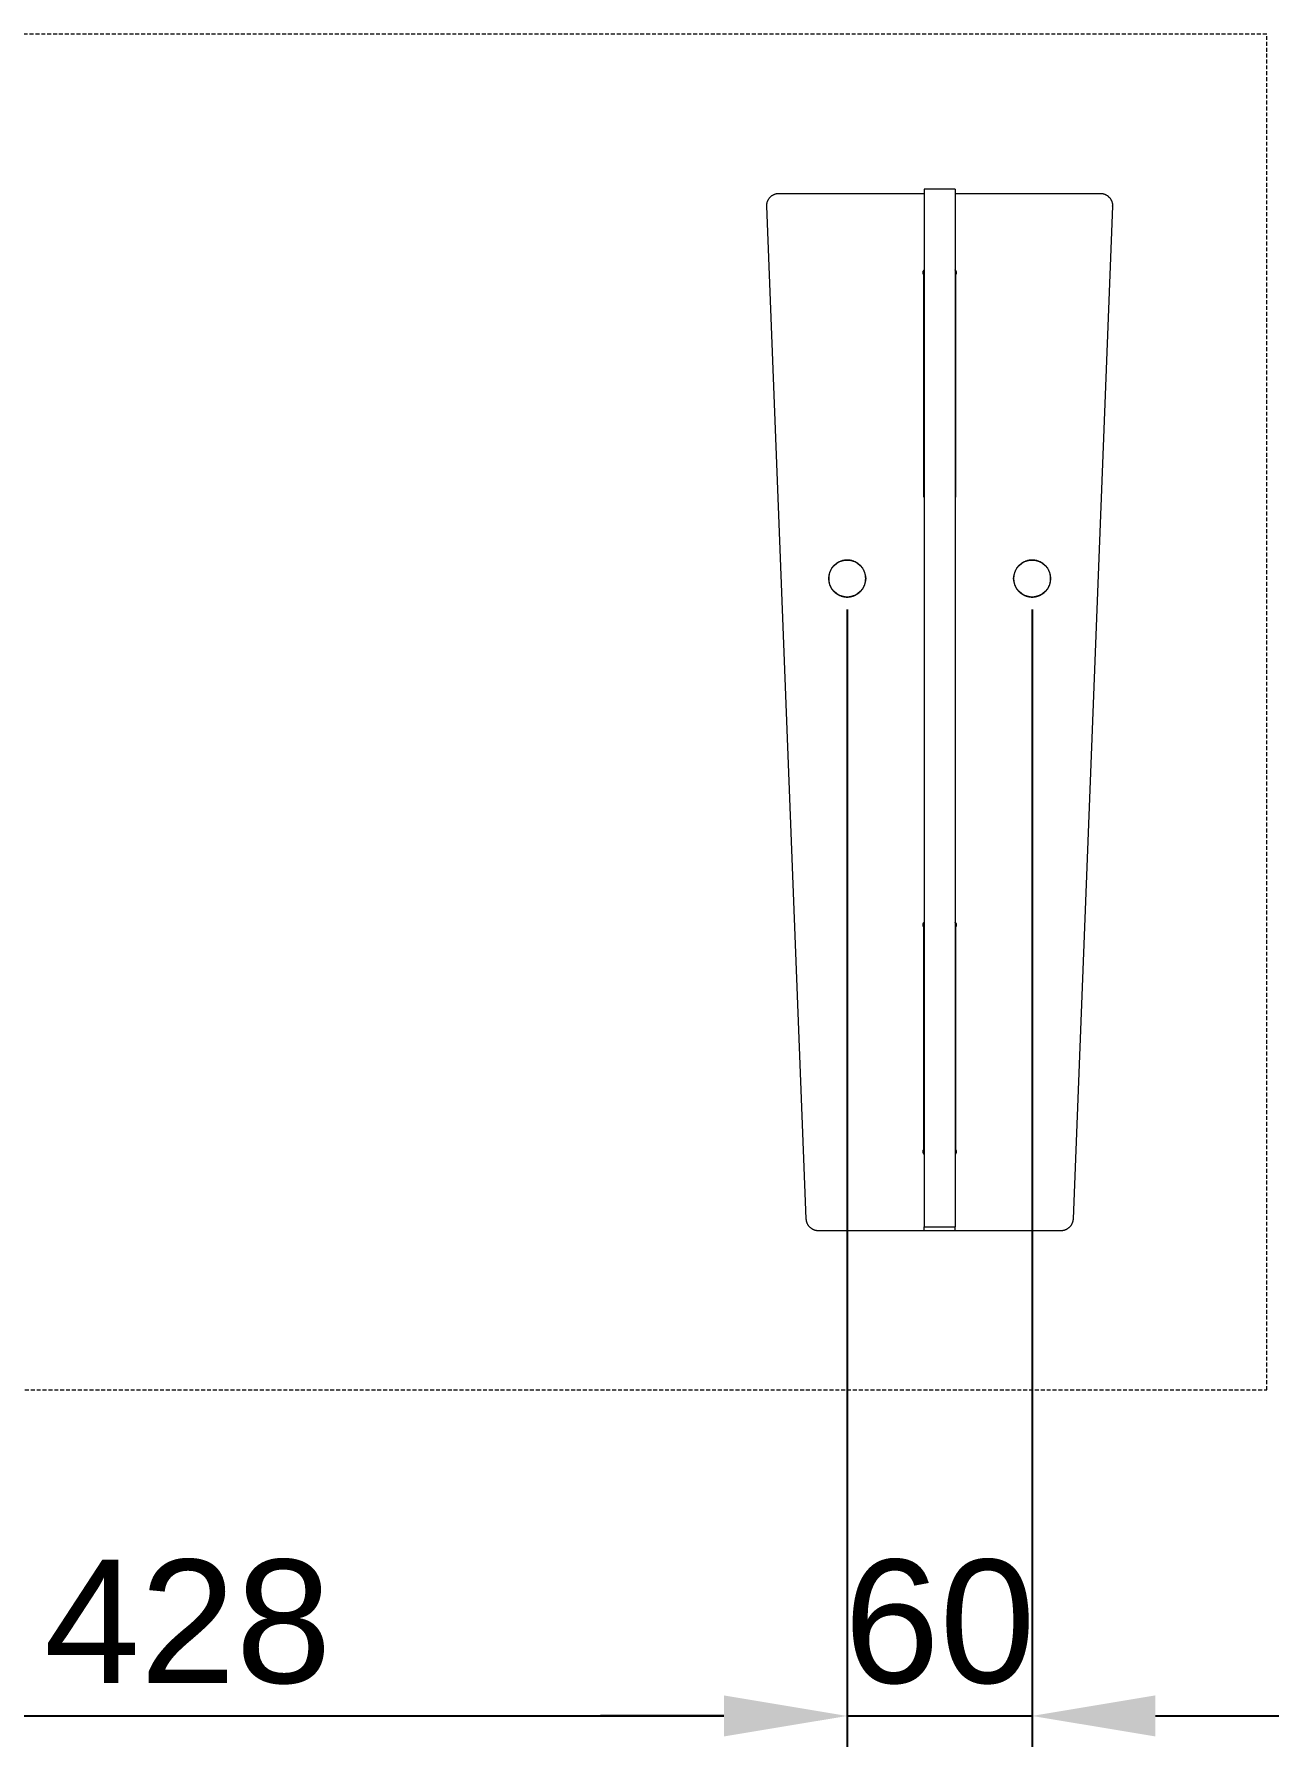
# Model space of a CAD drawing. Header units: millimetres. Extents: x -80 to 4518, y -398 to 2524.
# Drawn here: x 1511 to 1914, y -398 to 158 of the extents above; entities that cross this region are included whole.
import ezdxf

# ---------------------------------------------------------------- set-up
doc = ezdxf.new("R2010")
doc.units = ezdxf.units.MM
doc.linetypes.add('HIDDEN', pattern=[1.905, 1.27, -0.635])
for name, color, linetype, lineweight in [('ZANO_R', 7, 'Continuous', 0), ('ZANO_R_przerywana', 7, 'HIDDEN', 0), ('ZANO_W', 1, 'Continuous', 0)]:
    doc.layers.add(name, color=color, linetype=linetype, lineweight=lineweight)
doc.styles.add('Arial', font='arial.ttf')
doc.styles.get("Standard").update_dxf_attribs({"font": 'ARIALUNI.TTF'})
doc.dimstyles.new('pl i ang', dxfattribs={"dimtxt": 50, "dimasz": 50, "dimexe": 1.25, "dimexo": 0.625, "dimgap": 10, "dimtad": 1, "dimtoh": 1, "dimtxsty": 'Standard', "dimcen": 2.5, "dimclrd": 1, "dimclre": 1, "dimclrt": 1, "dimadec": 0, "dimazin": 0, "dimtfac": 1, "dimtmove": 0, "dimatfit": 3, "dimfxl": 1, "dimarcsym": 1})

# ---------------------------------------------------------------- blocks, each defined once
blk = doc.blocks.new('*D393')
at = {"layer": 'ZANO_W', "color": 1, "lineweight": -2}
for p, q in [((1346.54, -28.85), (1346.54, -397.99)), ((1774.36, -28.85), (1774.36, -397.99)), ((1386.54, -387.99), (1734.36, -387.99))]:
    blk.add_line(p, q, dxfattribs=at)
at = {"layer": 'ZANO_W', "color": 1}
for points in [[(1386.54, -381.32), (1386.54, -394.65), (1346.54, -387.99)], [(1734.36, -394.65), (1734.36, -381.32), (1774.36, -387.99)]]:
    blk.add_solid(points, dxfattribs=at)
at = {"layer": 'ZANO_W', "color": 1, "insert": (1560.45, -357.56), "char_height": 40, "attachment_point": 5, "style": 'Arial'}
blk.add_mtext('428', dxfattribs=at)
blk = doc.blocks.new('*D394')
at = {"layer": 'ZANO_W', "color": 1, "lineweight": -2}
for p, q in [((1774.36, -28.85), (1774.36, -397.99)), ((1834.36, -28.85), (1834.36, -397.99)), ((1734.36, -387.99), (1694.36, -387.99)), ((1774.36, -387.99), (1834.36, -387.99)), ((1874.36, -387.99), (1914.36, -387.99))]:
    blk.add_line(p, q, dxfattribs=at)
at = {"layer": 'ZANO_W', "color": 1}
for points in [[(1734.36, -394.65), (1734.36, -381.32), (1774.36, -387.99)], [(1874.36, -381.32), (1874.36, -394.65), (1834.36, -387.99)]]:
    blk.add_solid(points, dxfattribs=at)
at = {"layer": 'ZANO_W', "color": 1, "insert": (1804.36, -357.56), "char_height": 40, "attachment_point": 5, "style": 'Arial'}
blk.add_mtext('60', dxfattribs=at)

msp = doc.modelspace()

# ---------------------------------------------------------------- linework, layer by layer
at = {"layer": 'ZANO_R'}
for p, q in [((1750.19, 105.57), (1750.3, 105.64)), ((1750.3, 105.64), (1750.42, 105.7)), ((1750.42, 105.7), (1750.55, 105.76)), ((1750.55, 105.76), (1750.67, 105.82)), ((1750.67, 105.82), (1750.8, 105.87)), ((1750.8, 105.87), (1750.93, 105.92)), ((1750.93, 105.92), (1751.06, 105.96)), ((1751.06, 105.96), (1751.19, 106)), ((1751.19, 106), (1751.32, 106.04)), ((1751.32, 106.04), (1751.45, 106.07)), ((1751.45, 106.07), (1751.59, 106.09)), ((1751.59, 106.09), (1751.72, 106.11)), ((1751.72, 106.11), (1751.86, 106.13)), ((1751.86, 106.13), (1752, 106.14)), ((1752, 106.14), (1752.13, 106.15)), ((1752.13, 106.15), (1752.27, 106.15)), ((1752.27, 106.15), (1799.36, 106.15)), ((1809.36, 107.49), (1799.36, 107.49)), ((1799.36, 107.49), (1799.36, -229.21)), ((1809.36, 107.49), (1809.36, -229.21)), ((1809.36, 106.15), (1856.45, 106.15)), ((1856.45, 106.15), (1856.59, 106.15)), ((1856.59, 106.15), (1856.73, 106.14)), ((1856.73, 106.14), (1856.86, 106.13)), ((1856.86, 106.13), (1857, 106.12)), ((1857, 106.12), (1857.13, 106.09)), ((1857.13, 106.09), (1857.27, 106.07)), ((1857.27, 106.07), (1857.4, 106.04)), ((1857.4, 106.04), (1857.53, 106)), ((1857.53, 106), (1857.66, 105.96)), ((1857.66, 105.96), (1857.79, 105.92)), ((1857.79, 105.92), (1857.92, 105.87)), ((1857.92, 105.87), (1858.05, 105.82)), ((1858.05, 105.82), (1858.17, 105.76)), ((1858.17, 105.76), (1858.29, 105.7)), ((1858.29, 105.7), (1858.41, 105.64)), ((1858.41, 105.64), (1858.53, 105.57)), ((1748.27, 102.27), (1748.28, 102.41)), ((1748.27, 102.13), (1748.27, 102.27)), ((1748.27, 102), (1748.27, 102.13)), ((1761.09, -226.7), (1748.27, 102)), ((1748.28, 102.41), (1748.29, 102.54)), ((1748.29, 102.54), (1748.3, 102.68)), ((1748.3, 102.68), (1748.33, 102.82)), ((1748.33, 102.82), (1748.35, 102.95)), ((1748.35, 102.95), (1748.38, 103.08)), ((1748.38, 103.08), (1748.41, 103.22)), ((1748.41, 103.22), (1748.45, 103.35)), ((1748.45, 103.35), (1748.5, 103.48)), ((1748.5, 103.48), (1748.54, 103.61)), ((1748.54, 103.61), (1748.6, 103.73)), ((1748.6, 103.73), (1748.65, 103.86)), ((1748.65, 103.86), (1748.71, 103.98)), ((1748.71, 103.98), (1748.78, 104.1)), ((1748.78, 104.1), (1748.85, 104.22)), ((1748.85, 104.22), (1748.92, 104.34)), ((1748.92, 104.34), (1749, 104.45)), ((1749, 104.45), (1749.08, 104.56)), ((1749.08, 104.56), (1749.16, 104.67)), ((1749.16, 104.67), (1749.25, 104.77)), ((1749.25, 104.77), (1749.34, 104.88)), ((1749.34, 104.88), (1749.43, 104.97)), ((1749.43, 104.97), (1749.53, 105.07)), ((1749.53, 105.07), (1749.63, 105.16)), ((1749.63, 105.16), (1749.74, 105.25)), ((1749.74, 105.25), (1749.85, 105.33)), ((1749.85, 105.33), (1749.96, 105.42)), ((1749.96, 105.42), (1750.07, 105.49)), ((1750.07, 105.49), (1750.19, 105.57)), ((1860.45, 102), (1847.64, -226.7)), ((1858.53, 105.57), (1858.65, 105.5)), ((1858.65, 105.5), (1858.76, 105.42)), ((1858.76, 105.42), (1858.87, 105.34)), ((1858.87, 105.34), (1858.98, 105.26)), ((1858.98, 105.26), (1859.08, 105.17)), ((1859.08, 105.17), (1859.18, 105.08)), ((1859.18, 105.08), (1859.28, 104.98)), ((1859.28, 104.98), (1859.38, 104.88)), ((1859.38, 104.88), (1859.47, 104.78)), ((1859.47, 104.78), (1859.55, 104.68)), ((1859.55, 104.68), (1859.64, 104.57)), ((1859.64, 104.57), (1859.72, 104.46)), ((1859.72, 104.46), (1859.8, 104.35)), ((1859.8, 104.35), (1859.87, 104.23)), ((1859.87, 104.23), (1859.94, 104.11)), ((1859.94, 104.11), (1860, 103.99)), ((1860, 103.99), (1860.06, 103.87)), ((1860.06, 103.87), (1860.12, 103.75)), ((1860.12, 103.75), (1860.17, 103.62)), ((1860.17, 103.62), (1860.22, 103.49)), ((1860.22, 103.49), (1860.26, 103.36)), ((1860.26, 103.36), (1860.3, 103.23)), ((1860.3, 103.23), (1860.34, 103.1)), ((1860.34, 103.1), (1860.37, 102.97)), ((1860.37, 102.97), (1860.39, 102.83)), ((1860.39, 102.83), (1860.41, 102.7)), ((1860.41, 102.7), (1860.43, 102.56)), ((1860.43, 102.56), (1860.44, 102.43)), ((1860.44, 102.43), (1860.45, 102.29)), ((1860.45, 102.29), (1860.45, 102.15)), ((1860.45, 102.07), (1860.45, 102.15)), ((1860.45, 102), (1860.45, 102.07)), ((1798.88, 80.58), (1798.87, 80.55)), ((1798.87, 80.55), (1798.87, 80.51)), ((1798.87, 80.51), (1798.87, 80.48)), ((1798.87, 80.48), (1798.87, 80.45)), ((1798.87, 80.45), (1798.87, 80.41)), ((1798.87, 80.41), (1798.87, 80.38)), ((1798.87, 80.38), (1798.87, 80.34)), ((1798.87, 80.34), (1798.88, 80.31)), ((1798.89, 80.65), (1798.88, 80.62)), ((1798.88, 80.62), (1798.88, 80.58)), ((1798.88, 80.31), (1798.88, 80.28)), ((1798.88, 80.28), (1798.89, 80.24)), ((1798.9, 80.69), (1798.89, 80.65)), ((1798.89, 80.24), (1798.9, 80.21)), ((1798.91, 80.72), (1798.9, 80.69)), ((1798.9, 80.21), (1798.91, 80.18)), ((1798.92, 80.75), (1798.91, 80.72)), ((1798.91, 80.18), (1798.91, 80.14)), ((1798.91, 80.14), (1798.93, 80.11)), ((1798.93, 80.78), (1798.92, 80.75)), ((1798.94, 80.82), (1798.93, 80.78)), ((1798.93, 80.11), (1798.94, 80.08)), ((1798.95, 80.85), (1798.94, 80.82)), ((1798.94, 80.08), (1798.95, 80.05)), ((1798.97, 80.88), (1798.95, 80.85)), ((1798.95, 80.05), (1798.97, 80.02)), ((1798.98, 80.91), (1798.97, 80.88)), ((1798.97, 80.02), (1798.98, 79.99)), ((1799, 80.94), (1798.98, 80.91)), ((1798.98, 79.99), (1799, 79.96)), ((1799.02, 80.97), (1799, 80.94)), ((1799, 79.96), (1799.01, 79.93)), ((1799.01, 79.93), (1799.03, 79.9)), ((1799.04, 81), (1799.02, 80.97)), ((1799.03, 79.9), (1799.05, 79.87)), ((1799.06, 81.03), (1799.04, 81)), ((1799.05, 79.87), (1799.07, 79.84)), ((1799.08, 81.06), (1799.06, 81.03)), ((1799.07, 79.84), (1799.09, 79.81)), ((1799.1, 81.08), (1799.08, 81.06)), ((1799.09, 79.81), (1799.11, 79.79)), ((1799.12, 81.11), (1799.1, 81.08)), ((1799.11, 79.79), (1799.14, 79.76)), ((1799.14, 81.14), (1799.12, 81.11)), ((1799.17, 81.16), (1799.14, 81.14)), ((1799.14, 79.76), (1799.16, 79.74)), ((1799.16, 79.74), (1799.16, 7.57)), ((1799.19, 81.18), (1799.17, 81.16)), ((1799.22, 81.21), (1799.19, 81.18)), ((1799.25, 81.23), (1799.22, 81.21)), ((1799.27, 81.25), (1799.25, 81.23)), ((1799.3, 81.27), (1799.27, 81.25)), ((1799.33, 81.29), (1799.3, 81.27)), ((1799.36, 81.31), (1799.33, 81.29)), ((1809.39, 81.29), (1809.36, 81.31)), ((1809.42, 81.27), (1809.39, 81.29)), ((1809.45, 81.25), (1809.42, 81.27)), ((1809.47, 81.23), (1809.45, 81.25)), ((1809.5, 81.21), (1809.47, 81.23)), ((1809.53, 81.18), (1809.5, 81.21)), ((1809.55, 81.16), (1809.53, 81.18)), ((1809.58, 81.14), (1809.55, 81.16)), ((1809.56, 79.74), (1809.58, 79.76)), ((1809.56, 7.57), (1809.56, 79.74)), ((1809.6, 81.11), (1809.58, 81.14)), ((1809.58, 79.76), (1809.61, 79.79)), ((1809.62, 81.09), (1809.6, 81.11)), ((1809.61, 79.79), (1809.63, 79.81)), ((1809.64, 81.06), (1809.62, 81.09)), ((1809.63, 79.81), (1809.65, 79.84)), ((1809.66, 81.03), (1809.64, 81.06)), ((1809.65, 79.84), (1809.67, 79.87)), ((1809.68, 81), (1809.66, 81.03)), ((1809.67, 79.87), (1809.69, 79.9)), ((1809.7, 80.97), (1809.68, 81)), ((1809.69, 79.9), (1809.71, 79.93)), ((1809.72, 80.94), (1809.7, 80.97)), ((1809.71, 79.93), (1809.73, 79.96)), ((1809.74, 80.91), (1809.72, 80.94)), ((1809.73, 79.96), (1809.74, 79.99)), ((1809.75, 80.88), (1809.74, 80.91)), ((1809.74, 79.99), (1809.76, 80.02)), ((1809.77, 80.85), (1809.75, 80.88)), ((1809.76, 80.02), (1809.77, 80.05)), ((1809.78, 80.82), (1809.77, 80.85)), ((1809.77, 80.05), (1809.79, 80.08)), ((1809.79, 80.79), (1809.78, 80.82)), ((1809.8, 80.76), (1809.79, 80.79)), ((1809.79, 80.08), (1809.8, 80.11)), ((1809.81, 80.72), (1809.8, 80.76)), ((1809.8, 80.11), (1809.81, 80.15)), ((1809.82, 80.69), (1809.81, 80.72)), ((1809.81, 80.15), (1809.82, 80.18)), ((1809.83, 80.66), (1809.82, 80.69)), ((1809.82, 80.18), (1809.83, 80.21)), ((1809.84, 80.62), (1809.83, 80.66)), ((1809.83, 80.25), (1809.84, 80.28)), ((1809.83, 80.21), (1809.83, 80.25)), ((1809.84, 80.59), (1809.84, 80.62)), ((1809.85, 80.55), (1809.84, 80.59)), ((1809.84, 80.28), (1809.85, 80.31)), ((1809.85, 80.52), (1809.85, 80.55)), ((1809.85, 80.49), (1809.85, 80.52)), ((1809.85, 80.45), (1809.85, 80.49)), ((1809.85, 80.42), (1809.85, 80.45)), ((1809.85, 80.38), (1809.85, 80.42)), ((1809.85, 80.35), (1809.85, 80.38)), ((1809.85, 80.31), (1809.85, 80.35)), ((1768.82, -16.55), (1768.74, -16.74)), ((1768.9, -16.36), (1768.82, -16.55)), ((1768.99, -16.18), (1768.9, -16.36)), ((1769.08, -16), (1768.99, -16.18)), ((1769.18, -15.82), (1769.08, -16)), ((1769.29, -15.64), (1769.18, -15.82)), ((1769.4, -15.47), (1769.29, -15.64)), ((1769.52, -15.3), (1769.4, -15.47)), ((1769.64, -15.14), (1769.52, -15.3)), ((1769.77, -14.98), (1769.64, -15.14)), ((1769.91, -14.83), (1769.77, -14.98)), ((1770.05, -14.68), (1769.91, -14.83)), ((1770.19, -14.53), (1770.05, -14.68)), ((1770.34, -14.39), (1770.19, -14.53)), ((1770.5, -14.26), (1770.34, -14.39)), ((1770.65, -14.13), (1770.5, -14.26)), ((1770.82, -14.01), (1770.65, -14.13)), ((1770.98, -13.89), (1770.82, -14.01)), ((1771.16, -13.78), (1770.98, -13.89)), ((1771.33, -13.67), (1771.16, -13.78)), ((1771.51, -13.57), (1771.33, -13.67)), ((1771.69, -13.47), (1771.51, -13.57)), ((1771.88, -13.39), (1771.69, -13.47)), ((1772.06, -13.3), (1771.88, -13.39)), ((1772.25, -13.23), (1772.06, -13.3)), ((1772.45, -13.16), (1772.25, -13.23)), ((1772.64, -13.1), (1772.45, -13.16)), ((1772.84, -13.04), (1772.64, -13.1)), ((1773.04, -13), (1772.84, -13.04)), ((1773.24, -12.95), (1773.04, -13)), ((1773.44, -12.92), (1773.24, -12.95)), ((1773.65, -12.89), (1773.44, -12.92)), ((1773.85, -12.87), (1773.65, -12.89)), ((1774.05, -12.86), (1773.85, -12.87)), ((1774.26, -12.85), (1774.05, -12.86)), ((1774.46, -12.85), (1774.26, -12.85)), ((1774.67, -12.86), (1774.46, -12.85)), ((1774.87, -12.87), (1774.67, -12.86)), ((1775.08, -12.89), (1774.87, -12.87)), ((1775.28, -12.92), (1775.08, -12.89)), ((1775.48, -12.95), (1775.28, -12.92)), ((1775.68, -12.99), (1775.48, -12.95)), ((1775.88, -13.04), (1775.68, -12.99)), ((1776.08, -13.1), (1775.88, -13.04)), ((1776.27, -13.16), (1776.08, -13.1)), ((1776.47, -13.23), (1776.27, -13.16)), ((1776.66, -13.3), (1776.47, -13.23)), ((1776.84, -13.39), (1776.66, -13.3)), ((1777.03, -13.47), (1776.84, -13.39)), ((1777.21, -13.57), (1777.03, -13.47)), ((1777.39, -13.67), (1777.21, -13.57)), ((1777.57, -13.77), (1777.39, -13.67)), ((1777.74, -13.89), (1777.57, -13.77)), ((1777.9, -14.01), (1777.74, -13.89)), ((1778.07, -14.13), (1777.9, -14.01)), ((1778.23, -14.26), (1778.07, -14.13)), ((1778.38, -14.39), (1778.23, -14.26)), ((1778.53, -14.53), (1778.38, -14.39)), ((1778.68, -14.68), (1778.53, -14.53)), ((1778.81, -14.83), (1778.68, -14.68)), ((1778.95, -14.98), (1778.81, -14.83)), ((1779.08, -15.14), (1778.95, -14.98)), ((1779.2, -15.3), (1779.08, -15.14)), ((1779.32, -15.47), (1779.2, -15.3)), ((1779.43, -15.64), (1779.32, -15.47)), ((1779.54, -15.82), (1779.43, -15.64)), ((1779.64, -16), (1779.54, -15.82)), ((1779.73, -16.18), (1779.64, -16)), ((1779.82, -16.36), (1779.73, -16.18)), ((1779.9, -16.55), (1779.82, -16.36)), ((1779.98, -16.74), (1779.9, -16.55)), ((1828.82, -16.55), (1828.74, -16.74)), ((1828.9, -16.36), (1828.82, -16.55)), ((1828.99, -16.18), (1828.9, -16.36)), ((1829.08, -16), (1828.99, -16.18)), ((1829.18, -15.82), (1829.08, -16)), ((1829.29, -15.64), (1829.18, -15.82)), ((1829.4, -15.47), (1829.29, -15.64)), ((1829.52, -15.3), (1829.4, -15.47)), ((1829.64, -15.14), (1829.52, -15.3)), ((1829.77, -14.98), (1829.64, -15.14)), ((1829.91, -14.83), (1829.77, -14.98)), ((1830.05, -14.68), (1829.91, -14.83)), ((1830.19, -14.53), (1830.05, -14.68)), ((1830.34, -14.39), (1830.19, -14.53)), ((1830.5, -14.26), (1830.34, -14.39)), ((1830.65, -14.13), (1830.5, -14.26)), ((1830.82, -14.01), (1830.65, -14.13)), ((1830.98, -13.89), (1830.82, -14.01)), ((1831.16, -13.78), (1830.98, -13.89)), ((1831.33, -13.67), (1831.16, -13.78)), ((1831.51, -13.57), (1831.33, -13.67)), ((1831.69, -13.47), (1831.51, -13.57)), ((1831.88, -13.39), (1831.69, -13.47)), ((1832.06, -13.3), (1831.88, -13.39)), ((1832.25, -13.23), (1832.06, -13.3)), ((1832.45, -13.16), (1832.25, -13.23)), ((1832.64, -13.1), (1832.45, -13.16)), ((1832.84, -13.04), (1832.64, -13.1)), ((1833.04, -13), (1832.84, -13.04)), ((1833.24, -12.95), (1833.04, -13)), ((1833.44, -12.92), (1833.24, -12.95)), ((1833.65, -12.89), (1833.44, -12.92)), ((1833.85, -12.87), (1833.65, -12.89)), ((1834.05, -12.86), (1833.85, -12.87)), ((1834.26, -12.85), (1834.05, -12.86)), ((1834.46, -12.85), (1834.26, -12.85)), ((1834.67, -12.86), (1834.46, -12.85)), ((1834.87, -12.87), (1834.67, -12.86)), ((1835.08, -12.89), (1834.87, -12.87)), ((1835.28, -12.92), (1835.08, -12.89)), ((1835.48, -12.95), (1835.28, -12.92)), ((1835.68, -12.99), (1835.48, -12.95)), ((1835.88, -13.04), (1835.68, -12.99)), ((1836.08, -13.1), (1835.88, -13.04)), ((1836.27, -13.16), (1836.08, -13.1)), ((1836.47, -13.23), (1836.27, -13.16)), ((1836.66, -13.3), (1836.47, -13.23)), ((1836.84, -13.39), (1836.66, -13.3)), ((1837.03, -13.47), (1836.84, -13.39)), ((1837.21, -13.57), (1837.03, -13.47)), ((1837.39, -13.67), (1837.21, -13.57)), ((1837.57, -13.77), (1837.39, -13.67)), ((1837.74, -13.89), (1837.57, -13.77)), ((1837.9, -14.01), (1837.74, -13.89)), ((1838.07, -14.13), (1837.9, -14.01)), ((1838.23, -14.26), (1838.07, -14.13)), ((1838.38, -14.39), (1838.23, -14.26)), ((1838.53, -14.53), (1838.38, -14.39)), ((1838.68, -14.68), (1838.53, -14.53)), ((1838.81, -14.83), (1838.68, -14.68)), ((1838.95, -14.98), (1838.81, -14.83)), ((1839.08, -15.14), (1838.95, -14.98)), ((1839.2, -15.3), (1839.08, -15.14)), ((1839.32, -15.47), (1839.2, -15.3)), ((1839.43, -15.64), (1839.32, -15.47)), ((1839.54, -15.82), (1839.43, -15.64)), ((1839.64, -16), (1839.54, -15.82)), ((1839.73, -16.18), (1839.64, -16)), ((1839.82, -16.36), (1839.73, -16.18)), ((1839.9, -16.55), (1839.82, -16.36)), ((1839.98, -16.74), (1839.9, -16.55)), ((1768.37, -18.54), (1768.36, -18.75)), ((1768.36, -18.75), (1768.36, -18.95)), ((1768.36, -18.95), (1768.37, -19.16)), ((1768.38, -18.34), (1768.37, -18.54)), ((1768.37, -19.16), (1768.38, -19.36)), ((1768.4, -18.13), (1768.38, -18.34)), ((1768.38, -19.36), (1768.4, -19.56)), ((1768.43, -17.93), (1768.4, -18.13)), ((1768.4, -19.56), (1768.43, -19.77)), ((1768.47, -17.73), (1768.43, -17.93)), ((1768.43, -19.77), (1768.47, -19.97)), ((1768.51, -17.53), (1768.47, -17.73)), ((1768.47, -19.97), (1768.51, -20.17)), ((1768.56, -17.33), (1768.51, -17.53)), ((1768.51, -20.17), (1768.56, -20.37)), ((1768.61, -17.13), (1768.56, -17.33)), ((1768.56, -20.37), (1768.61, -20.57)), ((1768.67, -16.94), (1768.61, -17.13)), ((1768.61, -20.57), (1768.67, -20.76)), ((1768.74, -16.74), (1768.67, -16.94)), ((1768.67, -20.76), (1768.74, -20.95)), ((1768.74, -20.95), (1768.82, -21.14)), ((1768.82, -21.14), (1768.9, -21.33)), ((1768.9, -21.33), (1768.99, -21.52)), ((1768.99, -21.52), (1769.08, -21.7)), ((1769.08, -21.7), (1769.18, -21.88)), ((1769.18, -21.88), (1769.29, -22.05)), ((1769.29, -22.05), (1769.4, -22.22)), ((1769.4, -22.22), (1769.52, -22.39)), ((1779.2, -22.39), (1779.32, -22.22)), ((1779.32, -22.22), (1779.43, -22.05)), ((1779.43, -22.05), (1779.54, -21.88)), ((1779.54, -21.88), (1779.64, -21.7)), ((1779.64, -21.7), (1779.73, -21.52)), ((1779.73, -21.52), (1779.82, -21.33)), ((1779.82, -21.33), (1779.9, -21.14)), ((1779.9, -21.14), (1779.98, -20.95)), ((1780.05, -16.93), (1779.98, -16.74)), ((1779.98, -20.95), (1780.05, -20.76)), ((1780.11, -17.13), (1780.05, -16.93)), ((1780.05, -20.76), (1780.11, -20.56)), ((1780.17, -17.33), (1780.11, -17.13)), ((1780.11, -20.56), (1780.17, -20.37)), ((1780.21, -17.53), (1780.17, -17.33)), ((1780.17, -20.37), (1780.21, -20.17)), ((1780.26, -17.73), (1780.21, -17.53)), ((1780.21, -20.17), (1780.26, -19.97)), ((1780.29, -17.93), (1780.26, -17.73)), ((1780.26, -19.97), (1780.29, -19.77)), ((1780.32, -18.13), (1780.29, -17.93)), ((1780.29, -19.77), (1780.32, -19.56)), ((1780.34, -18.34), (1780.32, -18.13)), ((1780.32, -19.56), (1780.34, -19.36)), ((1780.35, -18.54), (1780.34, -18.34)), ((1780.34, -19.36), (1780.35, -19.15)), ((1780.36, -18.74), (1780.35, -18.54)), ((1780.35, -19.15), (1780.36, -18.95)), ((1780.36, -18.95), (1780.36, -18.74)), ((1828.37, -18.54), (1828.36, -18.75)), ((1828.36, -18.75), (1828.36, -18.95)), ((1828.36, -18.95), (1828.37, -19.16)), ((1828.38, -18.34), (1828.37, -18.54)), ((1828.37, -19.16), (1828.38, -19.36)), ((1828.4, -18.13), (1828.38, -18.34)), ((1828.38, -19.36), (1828.4, -19.56)), ((1828.43, -17.93), (1828.4, -18.13)), ((1828.4, -19.56), (1828.43, -19.77)), ((1828.47, -17.73), (1828.43, -17.93)), ((1828.43, -19.77), (1828.47, -19.97)), ((1828.51, -17.53), (1828.47, -17.73)), ((1828.47, -19.97), (1828.51, -20.17)), ((1828.56, -17.33), (1828.51, -17.53)), ((1828.51, -20.17), (1828.56, -20.37)), ((1828.61, -17.13), (1828.56, -17.33)), ((1828.56, -20.37), (1828.61, -20.57)), ((1828.67, -16.94), (1828.61, -17.13)), ((1828.61, -20.57), (1828.67, -20.76)), ((1828.74, -16.74), (1828.67, -16.94)), ((1828.67, -20.76), (1828.74, -20.95)), ((1828.74, -20.95), (1828.82, -21.14)), ((1828.82, -21.14), (1828.9, -21.33)), ((1828.9, -21.33), (1828.99, -21.52)), ((1828.99, -21.52), (1829.08, -21.7)), ((1829.08, -21.7), (1829.18, -21.88)), ((1829.18, -21.88), (1829.29, -22.05)), ((1829.29, -22.05), (1829.4, -22.22)), ((1829.4, -22.22), (1829.52, -22.39)), ((1839.2, -22.39), (1839.32, -22.22)), ((1839.32, -22.22), (1839.43, -22.05)), ((1839.43, -22.05), (1839.54, -21.88)), ((1839.54, -21.88), (1839.64, -21.7)), ((1839.64, -21.7), (1839.73, -21.52)), ((1839.73, -21.52), (1839.82, -21.33)), ((1839.82, -21.33), (1839.9, -21.14)), ((1839.9, -21.14), (1839.98, -20.95)), ((1840.05, -16.93), (1839.98, -16.74)), ((1839.98, -20.95), (1840.05, -20.76)), ((1840.11, -17.13), (1840.05, -16.93)), ((1840.05, -20.76), (1840.11, -20.56)), ((1840.17, -17.33), (1840.11, -17.13)), ((1840.11, -20.56), (1840.17, -20.37)), ((1840.21, -17.53), (1840.17, -17.33)), ((1840.17, -20.37), (1840.21, -20.17)), ((1840.26, -17.73), (1840.21, -17.53)), ((1840.21, -20.17), (1840.26, -19.97)), ((1840.29, -17.93), (1840.26, -17.73)), ((1840.26, -19.97), (1840.29, -19.77)), ((1840.32, -18.13), (1840.29, -17.93)), ((1840.29, -19.77), (1840.32, -19.56)), ((1840.34, -18.34), (1840.32, -18.13)), ((1840.32, -19.56), (1840.34, -19.36)), ((1840.35, -18.54), (1840.34, -18.34)), ((1840.34, -19.36), (1840.35, -19.15)), ((1840.36, -18.74), (1840.35, -18.54)), ((1840.35, -19.15), (1840.36, -18.95)), ((1840.36, -18.95), (1840.36, -18.74)), ((1769.52, -22.39), (1769.64, -22.55)), ((1769.64, -22.55), (1769.77, -22.71)), ((1769.77, -22.71), (1769.91, -22.87)), ((1769.91, -22.87), (1770.05, -23.02)), ((1770.05, -23.02), (1770.19, -23.16)), ((1770.19, -23.16), (1770.34, -23.3)), ((1770.34, -23.3), (1770.5, -23.44)), ((1770.5, -23.44), (1770.65, -23.57)), ((1770.65, -23.57), (1770.82, -23.69)), ((1770.82, -23.69), (1770.99, -23.81)), ((1770.99, -23.81), (1771.16, -23.92)), ((1771.16, -23.92), (1771.33, -24.03)), ((1771.33, -24.03), (1771.51, -24.13)), ((1771.51, -24.13), (1771.69, -24.22)), ((1771.69, -24.22), (1771.88, -24.31)), ((1771.88, -24.31), (1772.07, -24.39)), ((1772.07, -24.39), (1772.26, -24.47)), ((1772.26, -24.47), (1772.45, -24.53)), ((1772.45, -24.53), (1772.64, -24.6)), ((1772.64, -24.6), (1772.84, -24.65)), ((1772.84, -24.65), (1773.04, -24.7)), ((1773.04, -24.7), (1773.24, -24.74)), ((1773.24, -24.74), (1773.44, -24.78)), ((1773.44, -24.78), (1773.65, -24.8)), ((1773.65, -24.8), (1773.85, -24.83)), ((1773.85, -24.83), (1774.05, -24.84)), ((1774.05, -24.84), (1774.26, -24.85)), ((1774.26, -24.85), (1774.46, -24.85)), ((1774.46, -24.85), (1774.67, -24.84)), ((1774.67, -24.84), (1774.87, -24.83)), ((1774.87, -24.83), (1775.08, -24.8)), ((1775.08, -24.8), (1775.28, -24.78)), ((1775.28, -24.78), (1775.48, -24.74)), ((1775.48, -24.74), (1775.68, -24.7)), ((1775.68, -24.7), (1775.88, -24.65)), ((1775.88, -24.65), (1776.08, -24.6)), ((1776.08, -24.6), (1776.27, -24.53)), ((1776.27, -24.53), (1776.47, -24.47)), ((1776.47, -24.47), (1776.66, -24.39)), ((1776.66, -24.39), (1776.85, -24.31)), ((1776.85, -24.31), (1777.03, -24.22)), ((1777.03, -24.22), (1777.21, -24.13)), ((1777.21, -24.13), (1777.39, -24.03)), ((1777.39, -24.03), (1777.57, -23.92)), ((1777.57, -23.92), (1777.74, -23.81)), ((1777.74, -23.81), (1777.9, -23.69)), ((1777.9, -23.69), (1778.07, -23.57)), ((1778.07, -23.57), (1778.23, -23.44)), ((1778.23, -23.44), (1778.38, -23.3)), ((1778.38, -23.3), (1778.53, -23.16)), ((1778.53, -23.16), (1778.68, -23.02)), ((1778.68, -23.02), (1778.82, -22.87)), ((1778.82, -22.87), (1778.95, -22.71)), ((1778.95, -22.71), (1779.08, -22.55)), ((1779.08, -22.55), (1779.2, -22.39)), ((1829.52, -22.39), (1829.64, -22.55)), ((1829.64, -22.55), (1829.77, -22.71)), ((1829.77, -22.71), (1829.91, -22.87)), ((1829.91, -22.87), (1830.05, -23.02)), ((1830.05, -23.02), (1830.19, -23.16)), ((1830.19, -23.16), (1830.34, -23.3)), ((1830.34, -23.3), (1830.5, -23.44)), ((1830.5, -23.44), (1830.65, -23.57)), ((1830.65, -23.57), (1830.82, -23.69)), ((1830.82, -23.69), (1830.99, -23.81)), ((1830.99, -23.81), (1831.16, -23.92)), ((1831.16, -23.92), (1831.33, -24.03)), ((1831.33, -24.03), (1831.51, -24.13)), ((1831.51, -24.13), (1831.69, -24.22)), ((1831.69, -24.22), (1831.88, -24.31)), ((1831.88, -24.31), (1832.07, -24.39)), ((1832.07, -24.39), (1832.26, -24.47)), ((1832.26, -24.47), (1832.45, -24.53)), ((1832.45, -24.53), (1832.64, -24.6)), ((1832.64, -24.6), (1832.84, -24.65)), ((1832.84, -24.65), (1833.04, -24.7)), ((1833.04, -24.7), (1833.24, -24.74)), ((1833.24, -24.74), (1833.44, -24.78)), ((1833.44, -24.78), (1833.65, -24.8)), ((1833.65, -24.8), (1833.85, -24.83)), ((1833.85, -24.83), (1834.05, -24.84)), ((1834.05, -24.84), (1834.26, -24.85)), ((1834.26, -24.85), (1834.46, -24.85)), ((1834.46, -24.85), (1834.67, -24.84)), ((1834.67, -24.84), (1834.87, -24.83)), ((1834.87, -24.83), (1835.08, -24.8)), ((1835.08, -24.8), (1835.28, -24.78)), ((1835.28, -24.78), (1835.48, -24.74)), ((1835.48, -24.74), (1835.68, -24.7)), ((1835.68, -24.7), (1835.88, -24.65)), ((1835.88, -24.65), (1836.08, -24.6)), ((1836.08, -24.6), (1836.27, -24.53)), ((1836.27, -24.53), (1836.47, -24.47)), ((1836.47, -24.47), (1836.66, -24.39)), ((1836.66, -24.39), (1836.85, -24.31)), ((1836.85, -24.31), (1837.03, -24.22)), ((1837.03, -24.22), (1837.21, -24.13)), ((1837.21, -24.13), (1837.39, -24.03)), ((1837.39, -24.03), (1837.57, -23.92)), ((1837.57, -23.92), (1837.74, -23.81)), ((1837.74, -23.81), (1837.9, -23.69)), ((1837.9, -23.69), (1838.07, -23.57)), ((1838.07, -23.57), (1838.23, -23.44)), ((1838.23, -23.44), (1838.38, -23.3)), ((1838.38, -23.3), (1838.53, -23.16)), ((1838.53, -23.16), (1838.68, -23.02)), ((1838.68, -23.02), (1838.82, -22.87)), ((1838.82, -22.87), (1838.95, -22.71)), ((1838.95, -22.71), (1839.08, -22.55)), ((1839.08, -22.55), (1839.2, -22.39)), ((1798.88, -131.12), (1798.87, -131.15)), ((1798.87, -131.15), (1798.87, -131.19)), ((1798.87, -131.19), (1798.87, -131.22)), ((1798.87, -131.22), (1798.87, -131.25)), ((1798.87, -131.25), (1798.87, -131.29)), ((1798.87, -131.29), (1798.87, -131.32)), ((1798.87, -131.32), (1798.87, -131.36)), ((1798.87, -131.36), (1798.88, -131.39)), ((1798.89, -131.05), (1798.88, -131.08)), ((1798.88, -131.08), (1798.88, -131.12)), ((1798.88, -131.39), (1798.88, -131.42)), ((1798.88, -131.42), (1798.89, -131.46)), ((1798.9, -131.01), (1798.89, -131.05)), ((1798.89, -131.46), (1798.9, -131.49)), ((1798.91, -130.98), (1798.9, -131.01)), ((1798.9, -131.49), (1798.91, -131.52)), ((1798.92, -130.95), (1798.91, -130.98)), ((1798.91, -131.52), (1798.91, -131.56)), ((1798.91, -131.56), (1798.93, -131.59)), ((1798.93, -130.92), (1798.92, -130.95)), ((1798.94, -130.88), (1798.93, -130.92)), ((1798.93, -131.59), (1798.94, -131.62)), ((1798.95, -130.85), (1798.94, -130.88)), ((1798.94, -131.62), (1798.95, -131.65)), ((1798.97, -130.82), (1798.95, -130.85)), ((1798.95, -131.65), (1798.97, -131.68)), ((1798.98, -130.79), (1798.97, -130.82)), ((1798.97, -131.68), (1798.98, -131.71)), ((1799, -130.76), (1798.98, -130.79)), ((1798.98, -131.71), (1799, -131.74)), ((1799.02, -130.73), (1799, -130.76)), ((1799, -131.74), (1799.01, -131.77)), ((1799.01, -131.77), (1799.03, -131.8)), ((1799.04, -130.7), (1799.02, -130.73)), ((1799.03, -131.8), (1799.05, -131.83)), ((1799.06, -130.67), (1799.04, -130.7)), ((1799.05, -131.83), (1799.07, -131.86)), ((1799.08, -130.64), (1799.06, -130.67)), ((1799.07, -131.86), (1799.09, -131.89)), ((1799.1, -130.62), (1799.08, -130.64)), ((1799.09, -131.89), (1799.11, -131.91)), ((1799.12, -130.59), (1799.1, -130.62)), ((1799.11, -131.91), (1799.14, -131.94)), ((1799.14, -130.56), (1799.12, -130.59)), ((1799.17, -130.54), (1799.14, -130.56)), ((1799.14, -131.94), (1799.16, -131.96)), ((1799.16, -131.96), (1799.16, -204.13)), ((1799.19, -130.52), (1799.17, -130.54)), ((1799.22, -130.49), (1799.19, -130.52)), ((1799.25, -130.47), (1799.22, -130.49)), ((1799.27, -130.45), (1799.25, -130.47)), ((1799.3, -130.43), (1799.27, -130.45)), ((1799.33, -130.41), (1799.3, -130.43)), ((1799.36, -130.39), (1799.33, -130.41)), ((1809.39, -130.41), (1809.36, -130.39)), ((1809.42, -130.43), (1809.39, -130.41)), ((1809.45, -130.45), (1809.42, -130.43)), ((1809.47, -130.47), (1809.45, -130.45)), ((1809.5, -130.49), (1809.47, -130.47)), ((1809.53, -130.52), (1809.5, -130.49)), ((1809.55, -130.54), (1809.53, -130.52)), ((1809.58, -130.56), (1809.55, -130.54)), ((1809.56, -131.96), (1809.58, -131.94)), ((1809.56, -204.13), (1809.56, -131.96)), ((1809.6, -130.59), (1809.58, -130.56)), ((1809.58, -131.94), (1809.61, -131.91)), ((1809.62, -130.61), (1809.6, -130.59)), ((1809.61, -131.91), (1809.63, -131.89)), ((1809.64, -130.64), (1809.62, -130.61)), ((1809.63, -131.89), (1809.65, -131.86)), ((1809.66, -130.67), (1809.64, -130.64)), ((1809.65, -131.86), (1809.67, -131.83)), ((1809.68, -130.7), (1809.66, -130.67)), ((1809.67, -131.83), (1809.69, -131.8)), ((1809.7, -130.73), (1809.68, -130.7)), ((1809.69, -131.8), (1809.71, -131.77)), ((1809.72, -130.76), (1809.7, -130.73)), ((1809.71, -131.77), (1809.73, -131.74)), ((1809.74, -130.79), (1809.72, -130.76)), ((1809.73, -131.74), (1809.74, -131.71)), ((1809.75, -130.82), (1809.74, -130.79)), ((1809.74, -131.71), (1809.76, -131.68)), ((1809.77, -130.85), (1809.75, -130.82)), ((1809.76, -131.68), (1809.77, -131.65)), ((1809.78, -130.88), (1809.77, -130.85)), ((1809.77, -131.65), (1809.79, -131.62)), ((1809.79, -130.91), (1809.78, -130.88)), ((1809.8, -130.94), (1809.79, -130.91)), ((1809.79, -131.62), (1809.8, -131.59)), ((1809.81, -130.98), (1809.8, -130.94)), ((1809.8, -131.59), (1809.81, -131.55)), ((1809.82, -131.01), (1809.81, -130.98)), ((1809.81, -131.55), (1809.82, -131.52)), ((1809.83, -131.04), (1809.82, -131.01)), ((1809.82, -131.52), (1809.83, -131.49)), ((1809.84, -131.08), (1809.83, -131.04)), ((1809.83, -131.45), (1809.84, -131.42)), ((1809.83, -131.49), (1809.83, -131.45)), ((1809.84, -131.11), (1809.84, -131.08)), ((1809.85, -131.15), (1809.84, -131.11)), ((1809.84, -131.42), (1809.85, -131.39)), ((1809.85, -131.18), (1809.85, -131.15)), ((1809.85, -131.21), (1809.85, -131.18)), ((1809.85, -131.25), (1809.85, -131.21)), ((1809.85, -131.28), (1809.85, -131.25)), ((1809.85, -131.32), (1809.85, -131.28)), ((1809.85, -131.35), (1809.85, -131.32)), ((1809.85, -131.39), (1809.85, -131.35)), ((1798.88, -204.7), (1798.87, -204.74)), ((1798.87, -204.74), (1798.87, -204.77)), ((1798.87, -204.77), (1798.87, -204.81)), ((1798.87, -204.81), (1798.87, -204.84)), ((1798.87, -204.84), (1798.87, -204.88)), ((1798.87, -204.88), (1798.87, -204.91)), ((1798.87, -204.91), (1798.87, -204.94)), ((1798.87, -204.94), (1798.88, -204.98)), ((1798.89, -204.64), (1798.88, -204.67)), ((1798.88, -204.67), (1798.88, -204.7)), ((1798.88, -204.98), (1798.88, -205.01)), ((1798.88, -205.01), (1798.89, -205.05)), ((1798.9, -204.6), (1798.89, -204.64)), ((1798.89, -205.05), (1798.9, -205.08)), ((1798.91, -204.57), (1798.9, -204.6)), ((1798.9, -205.08), (1798.91, -205.11)), ((1798.93, -204.51), (1798.91, -204.54)), ((1798.91, -204.54), (1798.91, -204.57)), ((1798.91, -205.11), (1798.92, -205.15)), ((1798.92, -205.15), (1798.93, -205.18)), ((1798.94, -204.47), (1798.93, -204.51)), ((1798.93, -205.18), (1798.94, -205.21)), ((1798.95, -204.44), (1798.94, -204.47)), ((1798.94, -205.21), (1798.95, -205.24)), ((1798.97, -204.41), (1798.95, -204.44)), ((1798.95, -205.24), (1798.97, -205.28)), ((1798.98, -204.38), (1798.97, -204.41)), ((1798.97, -205.28), (1798.98, -205.31)), ((1799, -204.35), (1798.98, -204.38)), ((1798.98, -205.31), (1799, -205.34)), ((1799.01, -204.32), (1799, -204.35)), ((1799, -205.34), (1799.02, -205.37)), ((1799.03, -204.29), (1799.01, -204.32)), ((1799.02, -205.37), (1799.04, -205.4)), ((1799.05, -204.26), (1799.03, -204.29)), ((1799.04, -205.4), (1799.06, -205.42)), ((1799.07, -204.24), (1799.05, -204.26)), ((1799.06, -205.42), (1799.08, -205.45)), ((1799.09, -204.21), (1799.07, -204.24)), ((1799.08, -205.45), (1799.1, -205.48)), ((1799.11, -204.18), (1799.09, -204.21)), ((1799.1, -205.48), (1799.12, -205.51)), ((1799.14, -204.16), (1799.11, -204.18)), ((1799.12, -205.51), (1799.14, -205.53)), ((1799.16, -204.13), (1799.14, -204.16)), ((1799.14, -205.53), (1799.17, -205.56)), ((1799.17, -205.56), (1799.19, -205.58)), ((1799.19, -205.58), (1799.22, -205.6)), ((1799.22, -205.6), (1799.25, -205.62)), ((1799.25, -205.62), (1799.27, -205.65)), ((1809.45, -205.65), (1809.47, -205.62)), ((1809.47, -205.62), (1809.5, -205.6)), ((1809.5, -205.6), (1809.53, -205.58)), ((1809.53, -205.58), (1809.55, -205.56)), ((1809.55, -205.56), (1809.58, -205.53)), ((1809.58, -204.16), (1809.56, -204.13)), ((1809.61, -204.18), (1809.58, -204.16)), ((1809.58, -205.53), (1809.6, -205.51)), ((1809.6, -205.51), (1809.62, -205.48)), ((1809.63, -204.21), (1809.61, -204.18)), ((1809.62, -205.48), (1809.64, -205.45)), ((1809.65, -204.24), (1809.63, -204.21)), ((1809.64, -205.45), (1809.66, -205.43)), ((1809.67, -204.27), (1809.65, -204.24)), ((1809.66, -205.43), (1809.68, -205.4)), ((1809.69, -204.29), (1809.67, -204.27)), ((1809.68, -205.4), (1809.7, -205.37)), ((1809.71, -204.32), (1809.69, -204.29)), ((1809.7, -205.37), (1809.72, -205.34)), ((1809.73, -204.35), (1809.71, -204.32)), ((1809.72, -205.34), (1809.74, -205.31)), ((1809.74, -204.38), (1809.73, -204.35)), ((1809.76, -204.41), (1809.74, -204.38)), ((1809.74, -205.31), (1809.75, -205.28)), ((1809.75, -205.28), (1809.77, -205.25)), ((1809.77, -204.44), (1809.76, -204.41)), ((1809.79, -204.48), (1809.77, -204.44)), ((1809.77, -205.25), (1809.78, -205.22)), ((1809.78, -205.22), (1809.79, -205.18)), ((1809.8, -204.51), (1809.79, -204.48)), ((1809.79, -205.18), (1809.8, -205.15)), ((1809.81, -204.54), (1809.8, -204.51)), ((1809.8, -205.15), (1809.81, -205.12)), ((1809.82, -204.57), (1809.81, -204.54)), ((1809.81, -205.12), (1809.82, -205.09)), ((1809.83, -204.61), (1809.82, -204.57)), ((1809.82, -205.09), (1809.83, -205.05)), ((1809.83, -204.64), (1809.83, -204.61)), ((1809.84, -204.68), (1809.83, -204.64)), ((1809.83, -205.05), (1809.84, -205.02)), ((1809.85, -204.71), (1809.84, -204.68)), ((1809.84, -204.98), (1809.85, -204.95)), ((1809.84, -205.02), (1809.84, -204.98)), ((1809.85, -204.74), (1809.85, -204.71)), ((1809.85, -204.78), (1809.85, -204.74)), ((1809.85, -204.81), (1809.85, -204.78)), ((1809.85, -204.85), (1809.85, -204.81)), ((1809.85, -204.88), (1809.85, -204.85)), ((1809.85, -204.92), (1809.85, -204.88)), ((1809.85, -204.95), (1809.85, -204.92)), ((1799.27, -205.65), (1799.3, -205.67)), ((1799.3, -205.67), (1799.33, -205.68)), ((1799.33, -205.68), (1799.36, -205.7)), ((1809.36, -205.7), (1809.39, -205.68)), ((1809.39, -205.68), (1809.42, -205.67)), ((1809.42, -205.67), (1809.45, -205.65)), ((1761.09, -226.84), (1761.09, -226.7)), ((1761.11, -226.98), (1761.09, -226.84)), ((1761.12, -227.12), (1761.11, -226.98)), ((1761.15, -227.26), (1761.12, -227.12)), ((1761.17, -227.39), (1761.15, -227.26)), ((1761.21, -227.53), (1761.17, -227.39)), ((1761.24, -227.66), (1761.21, -227.53)), ((1761.28, -227.8), (1761.24, -227.66)), ((1761.33, -227.93), (1761.28, -227.8)), ((1847.44, -227.8), (1847.39, -227.93)), ((1847.48, -227.66), (1847.44, -227.8)), ((1847.52, -227.53), (1847.48, -227.66)), ((1847.55, -227.39), (1847.52, -227.53)), ((1847.58, -227.26), (1847.55, -227.39)), ((1847.6, -227.12), (1847.58, -227.26)), ((1847.62, -226.98), (1847.6, -227.12)), ((1847.63, -226.84), (1847.62, -226.98)), ((1847.64, -226.7), (1847.63, -226.84)), ((1761.38, -228.06), (1761.33, -227.93)), ((1761.43, -228.19), (1761.38, -228.06)), ((1761.49, -228.31), (1761.43, -228.19)), ((1761.56, -228.44), (1761.49, -228.31)), ((1761.62, -228.56), (1761.56, -228.44)), ((1761.7, -228.68), (1761.62, -228.56)), ((1761.77, -228.79), (1761.7, -228.68)), ((1761.85, -228.91), (1761.77, -228.79)), ((1761.94, -229.02), (1761.85, -228.91)), ((1762.02, -229.13), (1761.94, -229.02)), ((1762.12, -229.23), (1762.02, -229.13)), ((1762.21, -229.33), (1762.12, -229.23)), ((1762.31, -229.43), (1762.21, -229.33)), ((1762.41, -229.53), (1762.31, -229.43)), ((1762.52, -229.62), (1762.41, -229.53)), ((1762.63, -229.7), (1762.52, -229.62)), ((1762.74, -229.79), (1762.63, -229.7)), ((1762.85, -229.87), (1762.74, -229.79)), ((1762.97, -229.94), (1762.85, -229.87)), ((1763.09, -230.01), (1762.97, -229.94)), ((1763.21, -230.08), (1763.09, -230.01)), ((1763.33, -230.14), (1763.21, -230.08)), ((1763.46, -230.2), (1763.33, -230.14)), ((1763.59, -230.26), (1763.46, -230.2)), ((1763.72, -230.31), (1763.59, -230.26)), ((1763.85, -230.35), (1763.72, -230.31)), ((1763.98, -230.39), (1763.85, -230.35)), ((1764.12, -230.43), (1763.98, -230.39)), ((1764.25, -230.46), (1764.12, -230.43)), ((1764.39, -230.49), (1764.25, -230.46)), ((1764.53, -230.51), (1764.39, -230.49)), ((1764.67, -230.53), (1764.53, -230.51)), ((1764.8, -230.54), (1764.67, -230.53)), ((1764.94, -230.55), (1764.8, -230.54)), ((1765.08, -230.55), (1764.94, -230.55)), ((1843.64, -230.55), (1765.08, -230.55)), ((1799.36, -229.21), (1809.36, -229.21)), ((1799.36, -230.55), (1799.36, -229.21)), ((1809.36, -230.55), (1809.36, -229.21)), ((1843.78, -230.55), (1843.64, -230.55)), ((1843.92, -230.54), (1843.78, -230.55)), ((1844.06, -230.53), (1843.92, -230.54)), ((1844.19, -230.51), (1844.06, -230.53)), ((1844.33, -230.49), (1844.19, -230.51)), ((1844.47, -230.46), (1844.33, -230.49)), ((1844.6, -230.43), (1844.47, -230.46)), ((1844.74, -230.39), (1844.6, -230.43)), ((1844.87, -230.35), (1844.74, -230.39)), ((1845, -230.31), (1844.87, -230.35)), ((1845.13, -230.26), (1845, -230.31)), ((1845.26, -230.2), (1845.13, -230.26)), ((1845.39, -230.14), (1845.26, -230.2)), ((1845.51, -230.08), (1845.39, -230.14)), ((1845.63, -230.01), (1845.51, -230.08)), ((1845.75, -229.94), (1845.63, -230.01)), ((1845.87, -229.87), (1845.75, -229.94)), ((1845.98, -229.79), (1845.87, -229.87)), ((1846.1, -229.7), (1845.98, -229.79)), ((1846.2, -229.62), (1846.1, -229.7)), ((1846.31, -229.53), (1846.2, -229.62)), ((1846.41, -229.43), (1846.31, -229.53)), ((1846.51, -229.33), (1846.41, -229.43)), ((1846.61, -229.23), (1846.51, -229.33)), ((1846.7, -229.13), (1846.61, -229.23)), ((1846.79, -229.02), (1846.7, -229.13)), ((1846.87, -228.91), (1846.79, -229.02)), ((1846.95, -228.79), (1846.87, -228.91)), ((1847.03, -228.68), (1846.95, -228.79)), ((1847.1, -228.56), (1847.03, -228.68)), ((1847.17, -228.44), (1847.1, -228.56)), ((1847.23, -228.31), (1847.17, -228.44)), ((1847.29, -228.19), (1847.23, -228.31)), ((1847.34, -228.06), (1847.29, -228.19)), ((1847.39, -227.93), (1847.34, -228.06))]:
    msp.add_line(p, q, dxfattribs=at)
for centre in [(1774.36, -18.85), (1834.36, -18.85)]:
    msp.add_circle(centre, 6, dxfattribs=at)
at = {"layer": 'ZANO_R_przerywana'}
for p, q in [((1910.45, 157.8), (1210.45, 157.8)), ((1910.45, -282.2), (1910.45, 157.8)), ((1210.45, -282.2), (1910.45, -282.2))]:
    msp.add_line(p, q, dxfattribs=at)

# ---------------------------------------------------------------- dimensions: what is measured, and where the dimension line sits
at = {"layer": 'ZANO_W'}
dim = msp.add_linear_dim(base=(1774.36, -387.99), p1=(1346.54, -18.85), p2=(1774.36, -18.85), dimstyle='pl i ang', override={"dimtxt": 40, "dimasz": 40, "dimexe": 10, "dimexo": 10, "dimtoh": 0, "dimdec": 0, "dimtxsty": 'Arial', "dimtdec": 0, "dimtmove": 1}, dxfattribs=at)
dim.commit()
dim.dimension.update_dxf_attribs({"geometry": '*D393', "text_midpoint": (1560.45, -357.56)})
dim = msp.add_linear_dim(base=(1834.36, -387.99), p1=(1774.36, -18.85), p2=(1834.36, -18.85), dimstyle='pl i ang', override={"dimtxt": 40, "dimasz": 40, "dimexe": 10, "dimexo": 10, "dimtoh": 0, "dimdec": 0, "dimtxsty": 'Arial', "dimtdec": 0, "dimtmove": 1}, dxfattribs=at)
dim.commit()
dim.dimension.update_dxf_attribs({"geometry": '*D394', "text_midpoint": (1804.36, -387.99), "dimtype": 160})

doc.saveas('drawing.dxf')
